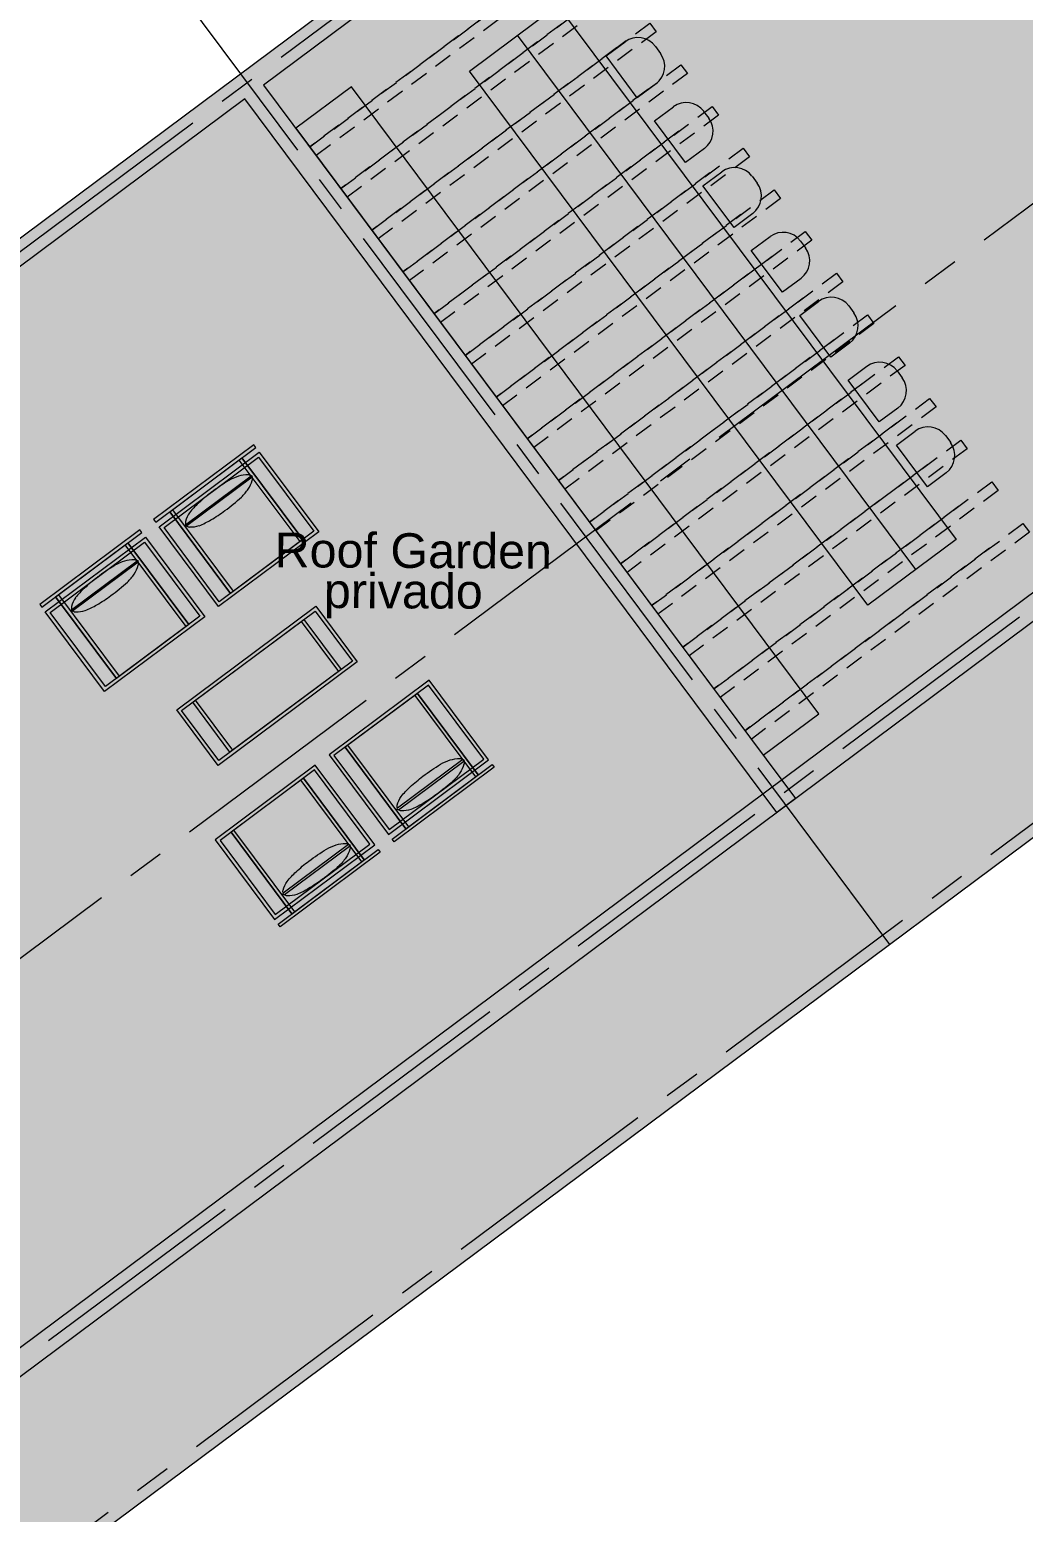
# Model space of a CAD drawing. Header units: metres. Extents: x -466 to 1322, y -1072 to 50.
# Drawn here: x 826.61 to 835.21, y -196.56 to -183.73 of the extents above; entities that cross this region are included whole.
import ezdxf

# ---------------------------------------------------------------- set-up
doc = ezdxf.new("R2010")
doc.units = ezdxf.units.M
for name, pattern in [('B1 P BAJA$0$HIDDEN', [9.525, 6.35, -3.175]), ('CENTER2', [28.575, 19.05, -3.175, 3.175, -3.175]), ('Hidden 1_16_', [0.002381, 0.001587, -0.00079375])]:
    doc.linetypes.add(name, pattern=pattern)
for name, color, linetype, lineweight in [('A - Hatch muros', 4, 'Continuous', 0), ('A - MURO BAJO', 2, 'Continuous', 0), ('A - PISO', 1, 'Continuous', 0), ('A - PROY', 250, 'B1 P BAJA$0$HIDDEN', 0), ('A - TXT 100 -1', 2, 'Continuous', 0), ('A-COTAS', 41, 'Continuous', 0), ('A-EJES', 61, 'CENTER2', 0), ('A-MUEBLES', 5, 'Continuous', 0), ('A-MURO INT', 4, 'Continuous', 0)]:
    doc.layers.add(name, color=color, linetype=linetype, lineweight=lineweight)
doc.layers.add('Hatch Exterior', color=7, linetype='Continuous', lineweight=0, true_color=0xa99b89)
doc.layers.add('Hatch fondo', color=254, linetype='Continuous', lineweight=0, transparency=0.5)
doc.styles.get("Standard").update_dxf_attribs({"font": 'arial.ttf'})
doc.styles.add('Style-Arial', font='arial.ttf')
doc.dimstyles.new('ISO-25', dxfattribs={"dimscale": 0.1, "dimtxt": 2.5, "dimasz": 2.5, "dimexe": 1.25, "dimexo": 0.625, "dimtad": 1, "dimdsep": 46, "dimtxsty": 'Standard', "dimblk": 'DOT', "dimcen": 2.5, "dimadec": 0, "dimazin": 0, "dimtfac": 1, "dimtmove": 0, "dimatfit": 3, "dimfxl": 1, "dimarcsym": 0})

# ---------------------------------------------------------------- blocks, each defined once
blk = doc.blocks.new('Cojin-2')
for p, q in [((-0.021, -0.489), (-0.021, 0.489)), ((0, 0.489), (0, -0.489))]:
    blk.add_line(p, q)
for centre, radius, start, end in [((0.551, 0.15), 0.694, 161.749, 172.2218), ((0.203, 0.265), 0.327, 141.4754, 161.749), ((-0.011, 0.436), 0.0537, 101.512, 141.4754), ((-0.011, 0.489), 0.0107, 0, 180), ((-0.011, 0.436), 0.0537, 38.5246, 78.488), ((-0.225, 0.265), 0.327, 18.251, 38.5246), ((-0.573, 0.15), 0.694, 7.7782, 18.251), ((2.693, -0.012), 2.841, 174.8298, 180.0017), ((-2.715, -0.012), 2.841, 359.9983, 5.1702), ((1.611, -0.012), 1.758, 179.9989, 186.573), ((-1.632, -0.012), 1.758, 353.427, 0.0011), ((0.927, -0.097), 1.07, 186.2294, 194.6636), ((-0.949, -0.097), 1.07, 345.3364, 353.7706), ((0.203, -0.265), 0.327, 198.251, 218.5246), ((-0.011, -0.436), 0.0537, 218.5246, 258.488), ((-0.011, -0.489), 0.0107, 180, 0), ((-0.011, -0.436), 0.0537, 281.512, 321.4754), ((-0.225, -0.265), 0.327, 321.4754, 341.749)]:
    blk.add_arc(centre, radius, start, end)
blk = doc.blocks.new('_Dot')
at = {"color": 0, "linetype": 'ByBlock', "lineweight": -2}
blk.add_line((-0.5, 0), (-1, 0), dxfattribs=at)
at = {"color": 0, "linetype": 'ByBlock', "const_width": 0.5}
blk.add_lwpolyline([(-0.25, 0, 1), (0.25, 0, 1)], format="xyb", close=True, dxfattribs=at)
blk = doc.blocks.new('*D76')
at = {"layer": 'A-COTAS', "color": 0, "lineweight": -2, "transparency": 16777216}
for p, q in [((826.865, -182.002), (826.826, -181.949)), ((819.404, -187.637), (826.7, -182.199)), ((819.166, -187.736), (819.129, -187.686))]:
    blk.add_line(p, q, dxfattribs=at)
at = {"layer": 'Defpoints', "color": 0, "transparency": 16777216}
for p in [(826.901, -182.049), (826.903, -182.052), (819.204, -187.786)]:
    blk.add_point(p, dxfattribs=at)
at = {"layer": 'A-COTAS', "color": 0, "lineweight": -2, "transparency": 16777216, "xscale": 0.25, "yscale": 0.25, "zscale": 0.25}
for p, rotation in [((826.901, -182.049), 36.69961024407372), ((819.204, -187.786), 216.6996102440737)]:
    blk.add_blockref('_Dot', p, dxfattribs=dict(at, rotation=rotation))
at = {"layer": 'A-COTAS', "color": 0, "transparency": 16777216, "insert": (822.939, -184.765), "char_height": 0.25, "attachment_point": 5, "rotation": 36.6996}
blk.add_mtext('9.6', dxfattribs=at)

msp = doc.modelspace()

# ---------------------------------------------------------------- hatches: boundary and pattern name
at = {"layer": 'A - Hatch muros', "transparency": 33554687}
h = msp.add_hatch(color=256, dxfattribs=at)
h.dxf.hatch_style = 1
h.paths.add_polyline_path([(819.333, -197.251), (818.257, -195.808), (816.654, -197.003), (817.729, -198.446), (813.458, -201.629), (808.282, -199.127), (820.178, -190.26), (846.352, -170.751), (846.471, -170.911), (828.634, -184.207), (833.235, -190.38), (833.075, -190.5), (828.473, -184.326), (822.418, -188.84), (822.257, -188.959), (814.801, -194.517), (815.399, -195.319), (815.238, -195.439), (814.641, -194.637), (812.716, -196.071), (813.314, -196.873), (813.154, -196.992), (812.556, -196.191), (808.666, -199.09), (813.436, -201.397), (815.365, -199.959), (813.691, -197.714), (813.852, -197.595), (815.525, -199.839), (817.449, -198.405), (815.776, -196.16), (815.936, -196.041), (816.534, -196.842), (818.298, -195.528), (819.464, -197.092)])
at = {"layer": 'Hatch Exterior', "transparency": 33554687}
h = msp.add_hatch(color=256, dxfattribs=at)
h.dxf.hatch_style = 1
h.paths.add_polyline_path([(846.352, -170.751), (849.28, -174.68), (850.751, -173.583), (851.897, -176.47), (845.039, -181.583), (825.538, -196.118), (820.937, -189.944)])
at = {"layer": 'Hatch fondo', "transparency": 33554559}
h = msp.add_hatch(color=256, dxfattribs=at)
h.dxf.hatch_style = 1
edge = h.paths.add_edge_path()
edge.add_line((813.458, -201.629), (817.569, -198.566))
edge.add_line((817.569, -198.566), (818.198, -199.409))
edge.add_arc((819.711, -201.272), 2.4, 129.0876, 313.6248)
edge.add_line((821.367, -203.009), (823.718, -204.146))
edge.add_line((823.718, -204.146), (822.76, -206.127))
edge.add_line((822.76, -206.127), (813.458, -201.629))
h.paths.add_polyline_path([(826.319, -197.406), (824.797, -196.67), (846.546, -180.276), (851.897, -176.47), (850.751, -173.583), (849.28, -174.68), (846.352, -170.751), (848.878, -168.868), (859.538, -195.709), (857.27, -200.565), (852.201, -198.737), (848.75, -190.471), (845.634, -183.009)])

# ---------------------------------------------------------------- linework, layer by layer
at = {"layer": 'A - MURO BAJO', "ltscale": 0.05}
msp.add_line((834.277, -188.398), (830.831, -183.775), dxfattribs=at)
msp.add_lwpolyline([(847.911, -179.192), (836.441, -187.742), (825.419, -195.957)], dxfattribs=at)
at = {"layer": 'A - MURO BAJO'}
msp.add_lwpolyline([(847.988, -179.385), (836.561, -187.902), (825.538, -196.118)], dxfattribs=at)
at = {"layer": 'A - MURO BAJO', "ltscale": 0.05}
for points in [[(834.625, -188.138), (833.86, -188.708), (830.414, -184.086), (831.177, -183.517)], [(833.437, -189.647), (829.394, -184.223), (828.913, -184.581), (832.956, -190.006)]]:
    msp.add_lwpolyline(points, close=True, dxfattribs=at)
at = {"layer": 'A - PISO', "ltscale": 0.05}
msp.add_lwpolyline([(846.352, -170.751), (848.878, -168.868), (859.538, -195.709), (857.27, -200.565), (852.201, -198.737), (845.634, -183.009), (826.319, -197.406)], dxfattribs=at)
at = {"layer": 'A - PROY', "color": 250, "linetype": 'Hidden 1_16_', "ltscale": 100}
for points in [[(831.15, -183.163), (829.033, -184.742), (831.438, -182.949)], [(831.438, -182.949), (831.494, -183.024), (829.088, -184.817)], [(831.419, -183.524), (829.301, -185.103), (831.707, -183.31)], [(831.419, -183.524), (829.301, -185.103), (831.707, -183.31)], [(831.707, -183.31), (831.763, -183.384), (829.357, -185.177)], [(831.707, -183.31), (831.763, -183.384), (829.357, -185.177)], [(831.688, -183.885), (829.57, -185.463), (831.976, -183.67)], [(831.976, -183.67), (832.031, -183.745), (829.626, -185.538)], [(831.957, -184.246), (829.839, -185.824), (832.245, -184.031)], [(832.245, -184.031), (832.3, -184.106), (829.895, -185.899)], [(832.226, -184.606), (830.108, -186.185), (832.514, -184.392)], [(832.514, -184.392), (832.569, -184.467), (830.164, -186.26)], [(832.495, -184.967), (830.377, -186.546), (832.783, -184.753)], [(832.783, -184.753), (832.838, -184.828), (830.433, -186.621)], [(832.764, -185.328), (830.646, -186.907), (833.051, -185.114)], [(833.051, -185.114), (833.107, -185.188), (830.702, -186.981)], [(833.033, -185.689), (830.915, -187.267), (833.32, -185.474)], [(833.32, -185.474), (833.376, -185.549), (830.971, -187.342)], [(833.302, -186.05), (831.184, -187.628), (833.589, -185.835)], [(833.589, -185.835), (833.645, -185.91), (831.24, -187.703)], [(833.571, -186.41), (831.453, -187.989), (833.858, -186.196)], [(833.858, -186.196), (833.914, -186.271), (831.509, -188.064)], [(833.84, -186.771), (831.722, -188.35), (834.127, -186.557)], [(834.127, -186.557), (834.183, -186.632), (831.778, -188.425)], [(834.109, -187.132), (831.991, -188.711), (834.396, -186.918)], [(834.396, -186.918), (834.452, -186.992), (832.046, -188.785)], [(834.378, -187.493), (832.26, -189.071), (834.665, -187.278)], [(834.665, -187.278), (834.721, -187.353), (832.315, -189.146)], [(834.646, -187.854), (832.529, -189.432), (834.934, -187.639)], [(834.934, -187.639), (834.99, -187.714), (832.584, -189.507)], [(834.915, -188.214), (832.798, -189.793), (835.203, -188)], [(835.203, -188), (835.259, -188.075), (832.853, -189.868)]]:
    msp.add_lwpolyline(points, dxfattribs=at)
at = {"layer": 'A-EJES', "ltscale": 0.1}
for p, q in [((846.351, -170.876), (804.647, -201.961)), ((845.559, -177.578), (809.652, -204.342)), ((846.629, -180.273), (812.494, -205.716)), ((834.052, -191.643), (826.072, -180.937)), ((845.618, -182.897), (814.016, -206.452))]:
    msp.add_line(p, q, dxfattribs=at)
at = {"layer": 'A-MUEBLES', "color": 5}
for p, q in [((831.598, -183.955), (831.761, -183.834)), ((831.867, -184.316), (831.598, -183.955)), ((832.023, -183.872), (832.068, -183.933)), ((832.03, -184.195), (831.867, -184.316)), ((832.017, -184.516), (832.179, -184.395)), ((832.441, -184.434), (832.486, -184.494)), ((832.285, -184.877), (832.017, -184.516)), ((832.448, -184.756), (832.285, -184.877)), ((832.435, -185.078), (832.597, -184.957)), ((832.704, -185.438), (832.435, -185.078)), ((832.86, -184.995), (832.904, -185.055)), ((832.866, -185.317), (832.704, -185.438)), ((832.853, -185.639), (833.016, -185.518)), ((833.278, -185.556), (833.323, -185.616)), ((833.122, -186), (832.853, -185.639)), ((833.285, -185.879), (833.122, -186)), ((833.272, -186.2), (833.434, -186.079)), ((833.696, -186.117), (833.741, -186.177)), ((833.54, -186.561), (833.272, -186.2)), ((833.703, -186.44), (833.54, -186.561)), ((833.69, -186.761), (833.852, -186.64)), ((833.959, -187.122), (833.69, -186.761)), ((834.115, -186.679), (834.159, -186.739)), ((834.121, -187.001), (833.959, -187.122)), ((834.108, -187.323), (834.271, -187.202)), ((834.533, -187.24), (834.578, -187.3)), ((834.377, -187.683), (834.108, -187.323)), ((834.54, -187.562), (834.377, -187.683))]:
    msp.add_line(p, q, dxfattribs=at)
at = {"layer": 'A-MUEBLES', "color": 254, "lineweight": 0}
for p, q in [((828.949, -188.157), (828.423, -187.451)), ((828.973, -188.139), (828.447, -187.433)), ((827.822, -187.899), (828.348, -188.605)), ((827.846, -187.882), (828.372, -188.587)), ((827.963, -188.892), (827.437, -188.186)), ((827.987, -188.874), (827.461, -188.168)), ((826.835, -188.635), (827.361, -189.34)), ((826.859, -188.617), (827.385, -189.322)), ((828.983, -188.83), (829.306, -189.263)), ((828.959, -188.848), (829.281, -189.281)), ((829.965, -189.47), (830.491, -190.175)), ((828.343, -189.98), (828.021, -189.547)), ((828.367, -189.962), (828.045, -189.529)), ((829.941, -189.488), (830.467, -190.193)), ((829.865, -190.642), (829.34, -189.936)), ((829.89, -190.624), (829.364, -189.918)), ((828.955, -190.223), (829.481, -190.928)), ((828.979, -190.205), (829.505, -190.91)), ((828.879, -191.377), (828.353, -190.671)), ((828.903, -191.359), (828.377, -190.653))]:
    msp.add_line(p, q, dxfattribs=at)
at = {"layer": 'A-MUEBLES', "lineweight": 0, "ltscale": 10}
for points in [[(828.549, -187.32), (827.683, -187.965), (827.701, -187.989), (828.567, -187.344)], [(828.245, -188.719), (827.731, -188.029), (828.597, -187.384), (829.111, -188.073)], [(827.563, -188.055), (826.697, -188.7), (826.715, -188.724), (827.581, -188.079)], [(827.259, -189.454), (826.745, -188.764), (827.611, -188.119), (828.125, -188.808)], [(829.085, -188.716), (829.444, -189.197), (828.241, -190.094), (827.883, -189.613)], [(829.201, -190.002), (829.715, -190.691), (830.581, -190.046), (830.067, -189.356)], [(828.215, -190.737), (828.729, -191.426), (829.595, -190.781), (829.081, -190.091)], [(830.629, -190.11), (829.763, -190.755), (829.745, -190.731), (830.611, -190.086)], [(829.643, -190.845), (828.777, -191.49), (828.759, -191.466), (829.625, -190.821)]]:
    msp.add_lwpolyline(points, close=True, dxfattribs=at)
at = {"layer": 'A-MUEBLES', "color": 254, "lineweight": 0}
for points in [[(828.251, -188.677), (827.773, -188.035), (828.591, -187.426), (829.069, -188.067)], [(828.348, -188.605), (827.822, -187.899), (828.447, -187.433), (828.973, -188.139)], [(827.265, -189.412), (826.787, -188.77), (827.605, -188.161), (828.083, -188.802)], [(827.361, -189.34), (826.835, -188.635), (827.461, -188.168), (827.987, -188.874)], [(829.079, -188.758), (829.402, -189.191), (828.247, -190.052), (827.924, -189.619)], [(828.983, -188.83), (829.306, -189.263), (828.343, -189.98), (828.021, -189.547)], [(829.243, -190.008), (829.721, -190.649), (830.539, -190.04), (830.061, -189.398)], [(829.34, -189.936), (829.865, -190.642), (830.491, -190.175), (829.965, -189.47)], [(828.257, -190.743), (828.735, -191.384), (829.553, -190.775), (829.075, -190.133)], [(828.353, -190.671), (828.879, -191.377), (829.505, -190.91), (828.979, -190.205)]]:
    msp.add_lwpolyline(points, close=True, dxfattribs=at)
at = {"layer": 'A-MUEBLES', "color": 5}
for centre, radius, start, end in [((831.873, -183.984), 0.188, 36.6996, 126.6996), ((831.917, -184.045), 0.187, 306.6996, 36.6996), ((832.291, -184.546), 0.188, 36.6996, 126.6996), ((832.336, -184.606), 0.187, 306.6996, 36.6996), ((832.709, -185.107), 0.187, 36.6996, 126.6996), ((832.754, -185.167), 0.187, 306.6996, 36.6996), ((833.128, -185.668), 0.187, 36.6996, 126.6996), ((833.172, -185.728), 0.187, 306.6996, 36.6996), ((833.546, -186.229), 0.187, 36.6996, 126.6996), ((833.591, -186.29), 0.187, 306.6996, 36.6996), ((833.964, -186.791), 0.187, 36.6996, 126.6996), ((834.009, -186.851), 0.187, 306.6996, 36.6996), ((834.383, -187.352), 0.187, 36.6996, 126.6996), ((834.427, -187.412), 0.187, 306.6996, 36.6996)]:
    msp.add_arc(centre, radius, start, end, dxfattribs=at)
at = {"layer": 'A-MURO INT'}
msp.add_lwpolyline([(808.282, -199.127), (820.178, -190.26), (846.352, -170.751), (846.471, -170.911), (828.634, -184.207), (833.235, -190.38), (833.075, -190.5), (828.473, -184.326), (822.418, -188.84), (822.418, -188.84), (822.257, -188.959), (822.257, -188.959), (814.801, -194.517)], dxfattribs=at)

# ---------------------------------------------------------------- block references
at = {"layer": 'A-MUEBLES', "lineweight": 0, "ltscale": 10, "yscale": 0.7199999999999999, "rotation": 306.6996102278775}
for p, xscale, zscale in [((828.252, -187.811), 0.7199999999999999, 0.7199999999999999), ((830.074, -190.254), -0.7199999999999999, 0.7200000000000001), ((829.087, -190.989), -0.7199999999999999, 0.7200000000000001)]:
    msp.add_blockref('Cojin-2', p, dxfattribs=dict(at, xscale=xscale, zscale=zscale))
at = {"layer": 'A-MUEBLES', "color": 254, "lineweight": 0, "xscale": 0.7199999999999999, "yscale": 0.7199999999999999, "zscale": 0.7199999999999999, "rotation": 306.6996102278775}
msp.add_blockref('Cojin-2', (827.266, -188.546), dxfattribs=at)

# ---------------------------------------------------------------- texts
at = {"layer": 'A - TXT 100 -1', "style": 'Style-Arial'}
for s, p in [('Roof Garden', (828.729, -188.379)), ('privado', (829.155, -188.731))]:
    msp.add_text(s, height=0.3, rotation=359.7227, dxfattribs=at).set_placement(p)

# ---------------------------------------------------------------- dimensions: what is measured, and where the dimension line sits
at = {"layer": 'A-COTAS'}
dim = msp.add_linear_dim(base=(826.901, -182.049), p1=(819.204, -187.786), p2=(826.903, -182.052), angle=36.6996, dimstyle='ISO-25', override={"dimtmove": 1}, dxfattribs=at)
dim.commit()
dim.dimension.update_dxf_attribs({"geometry": '*D76', "text_midpoint": (822.939, -184.765)})

doc.saveas('drawing.dxf')
